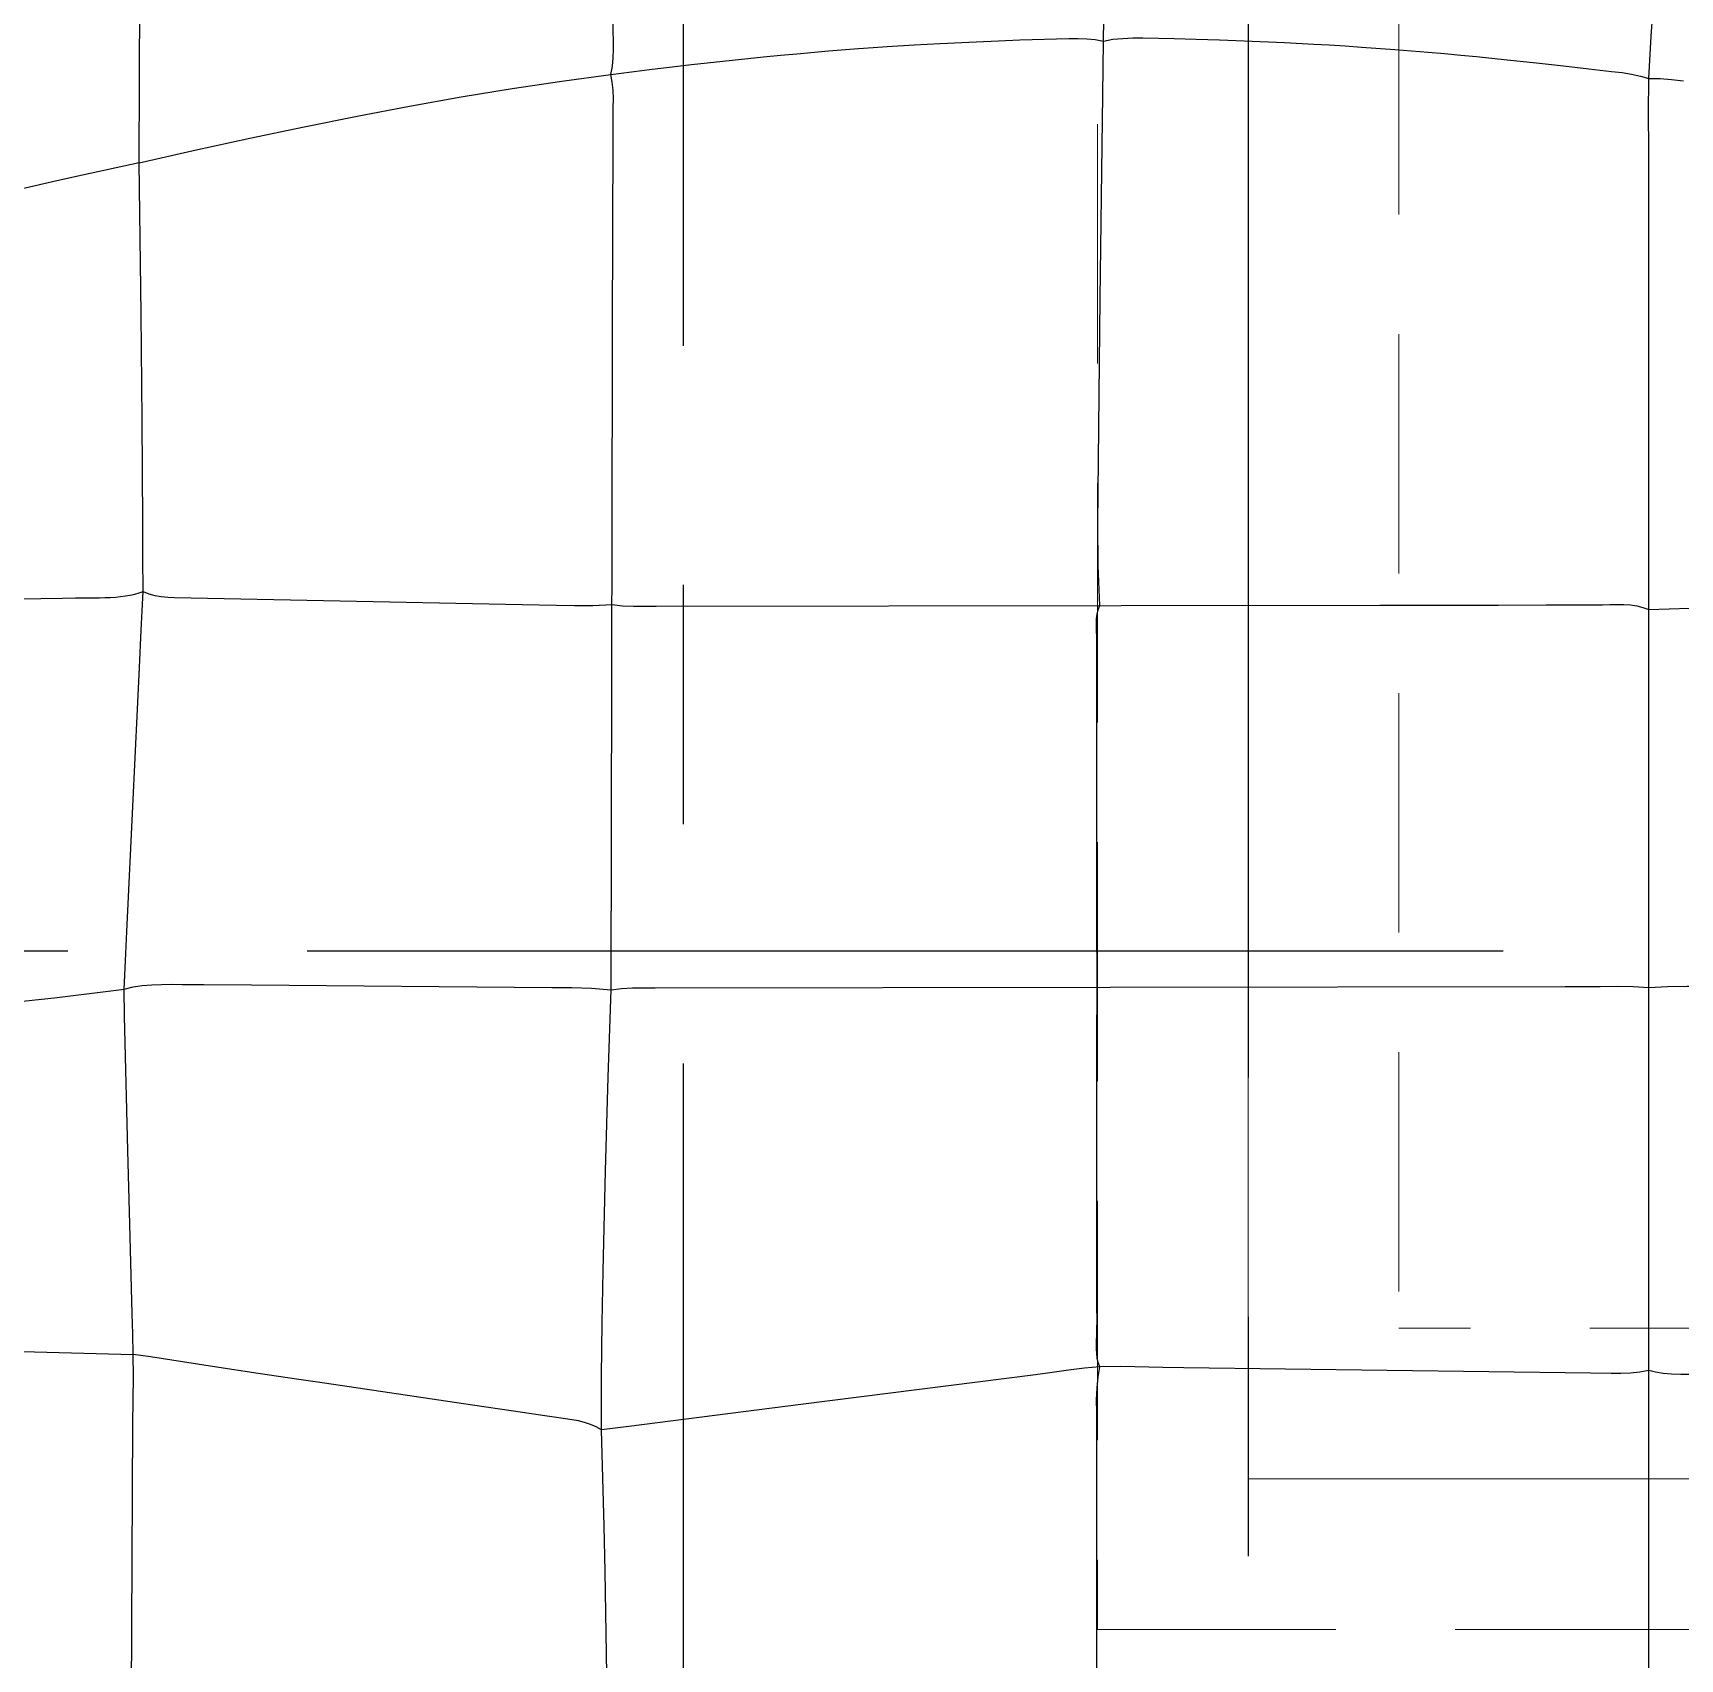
# Model space of a CAD drawing. Header units: inches. Extents: x 133169 to 134399, y -43543 to -42673.
# Drawn here: x 134142.25 to 134185.98, y -42869.09 to -42825.94 of the extents above; entities that cross this region are included whole.
import ezdxf

# ---------------------------------------------------------------- set-up
doc = ezdxf.new("R2010")
doc.units = ezdxf.units.IN
doc.header["$LTSCALE"] = 2
doc.header["$MEASUREMENT"] = 0
for name, pattern in [('ACAD_ISO08W100', [36, 24, -3, 6, -3]), ('CENTER', [50.8, 31.75, -6.35, 6.35, -6.35]), ('HIDDEN', [9.525, 6.35, -3.175])]:
    doc.linetypes.add(name, pattern=pattern)
for name, color, linetype in [('CAV-COR', 1, 'CONTINUOUS'), ('CL', 1, 'ACAD_ISO08W100'), ('DEFAULT_1', 7, 'CENTER')]:
    doc.layers.add(name, color=color, linetype=linetype)
doc.layers.add('WR', color=122, linetype='HIDDEN', lineweight=18)

# ---------------------------------------------------------------- blocks, each defined once
blk = doc.blocks.new('20160906.181043')
at = {"layer": 'WR', "linetype": 'HIDDEN', "ltscale": 0.5}
for p, q in [((-73, 0), (0, 0)), ((0, -59), (0, 0)), ((-48, -8), (-8, -8)), ((-8, -82), (-8, -8))]:
    blk.add_line(p, q, dxfattribs=at)
at = {"layer": 'WR', "linetype": 'CENTER', "ltscale": 0.3}
blk.add_line((-79, -4), (-4, -4), dxfattribs=at)
at = {"layer": 'WR', "linetype": 'CENTER', "ltscale": 0.5}
blk.add_line((-4, -88), (-4, -4), dxfattribs=at)

msp = doc.modelspace()

# ---------------------------------------------------------------- linework, layer by layer
at = {"layer": 'CAV-COR', "linetype": 'ByBlock'}
for p, q in [((134145.072, -42829.38), (134145.146, -42815.058)), ((134170.67, -42826.15), (134170.764, -42820.303)), ((134167.889, -42826.142), (134168.456, -42826.12)), ((134171.716, -42826.069), (134172.548, -42826.082)), ((134172.548, -42826.082), (134173.135, -42826.096)), ((134173.135, -42826.096), (134173.754, -42826.116)), ((134173.754, -42826.116), (134174.411, -42826.142)), ((134162.535, -42826.485), (134163.375, -42826.412)), ((134164.931, -42826.297), (134165.65, -42826.253)), ((134165.65, -42826.253), (134166.333, -42826.216)), ((134166.333, -42826.216), (134167.291, -42826.169)), ((134167.291, -42826.169), (134167.889, -42826.142)), ((134174.411, -42826.142), (134175.48, -42826.191)), ((134177.523, -42826.309), (134178.408, -42826.374)), ((134180.578, -42826.562), (134181.392, -42826.645)), ((134181.392, -42826.645), (134182.163, -42826.727)), ((134182.163, -42826.727), (134182.886, -42826.808)), ((134157.654, -42829.492), (134157.653, -42828.671)), ((134185.146, -42873.908), (134185.147, -42829.031)), ((134145.072, -42829.38), (134143.572, -42829.706)), ((134145.127, -42833.387), (134145.072, -42829.38)), ((134157.65, -42830.396), (134157.654, -42829.492)), ((134142.886, -42829.862), (134141.93, -42830.085)), ((134143.572, -42829.706), (134142.886, -42829.862)), ((134157.602, -42851.331), (134157.65, -42830.396)), ((134170.52, -42838.967), (134170.586, -42832.984)), ((134145.155, -42836.2), (134145.127, -42833.387)), ((134136.141, -42841.053), (134143.037, -42840.932)), ((134143.037, -42840.932), (134143.383, -42840.927)), ((134158.8, -42841.149), (134171.146, -42841.13)), ((134171.146, -42841.13), (134178.008, -42841.12)), ((134178.008, -42841.12), (134180.308, -42841.116)), ((134180.308, -42841.116), (134181.159, -42841.116)), ((134181.159, -42841.116), (134182.424, -42841.112)), ((134144.747, -42849.782), (134145.08, -42842.774)), ((134170.498, -42843.786), (134170.496, -42843.08)), ((134170.497, -42849.414), (134170.498, -42843.786)), ((134170.501, -42851.257), (134170.497, -42849.414)), ((134144.689, -42852.03), (134144.676, -42851.309)), ((134146.795, -42851.191), (134148.056, -42851.199)), ((134148.056, -42851.199), (134156.03, -42851.262)), ((134157.528, -42853.644), (134157.602, -42851.331)), ((134170.498, -42852.705), (134170.501, -42851.257)), ((134182.929, -42851.238), (134183.859, -42851.237)), ((134141.317, -42851.704), (134142.897, -42851.53)), ((134144.776, -42855.593), (134144.689, -42852.03)), ((134157.456, -42856.132), (134157.528, -42853.644)), ((134157.388, -42858.784), (134157.456, -42856.132)), ((134170.496, -42859.517), (134170.498, -42858.82)), ((134170.496, -42859.68), (134170.496, -42859.517)), ((134139.89, -42860.873), (134144.919, -42861.003)), ((134145.372, -42861.069), (134144.919, -42861.003)), ((134147.07, -42861.332), (134145.372, -42861.069)), ((134148.232, -42861.509), (134147.07, -42861.332)), ((134149.313, -42861.669), (134148.232, -42861.509)), ((134172.807, -42861.362), (134172.249, -42861.353)), ((134183.598, -42861.501), (134172.807, -42861.362)), ((134149.992, -42861.768), (134149.313, -42861.669)), ((134153.688, -42862.318), (134149.992, -42861.768)), ((134168.872, -42861.544), (134162.639, -42862.334)), ((134155.249, -42862.545), (134153.688, -42862.318)), ((134162.639, -42862.334), (134158.07, -42862.914)), ((134155.84, -42862.632), (134155.249, -42862.545)), ((134144.794, -42886.044), (134144.909, -42862.857)), ((134158.07, -42862.914), (134157.345, -42863.001)), ((134157.421, -42865.563), (134157.345, -42863.001)), ((134170.496, -42864.55), (134170.5, -42863.301)), ((134170.497, -42867.287), (134170.496, -42864.55)), ((134157.447, -42866.763), (134157.421, -42865.563)), ((134157.517, -42871.065), (134157.447, -42866.763)), ((134170.496, -42874.263), (134170.497, -42867.287))]:
    msp.add_line(p, q, dxfattribs=at)
for points in [[(134185.147, -42827.143), (134185.212, -42826.022), (134185.289, -42824.924), (134185.352, -42823.848), (134185.407, -42822.789)], [(134157.596, -42827.034), (134157.636, -42826.815), (134157.657, -42826.593), (134157.666, -42826.366), (134157.665, -42826.136), (134157.661, -42825.902), (134157.659, -42825.662), (134157.66, -42825.416)], [(134168.456, -42826.12), (134169.755, -42826.082), (134169.996, -42826.08), (134170.229, -42826.087), (134170.454, -42826.11), (134170.67, -42826.15)], [(134170.67, -42826.15), (134170.925, -42826.104), (134171.185, -42826.078), (134171.448, -42826.069), (134171.716, -42826.069)], [(134159.734, -42826.776), (134161.651, -42826.571), (134162.099, -42826.526), (134162.535, -42826.485)], [(134163.375, -42826.412), (134164.173, -42826.35), (134164.556, -42826.322), (134164.931, -42826.297)], [(134170.586, -42832.984), (134170.652, -42827.576), (134170.67, -42826.15)], [(134175.48, -42826.191), (134176.257, -42826.231), (134176.667, -42826.254), (134177.092, -42826.28), (134177.523, -42826.309)], [(134178.408, -42826.374), (134179.291, -42826.445), (134179.729, -42826.483), (134180.158, -42826.521), (134180.578, -42826.562)], [(134157.596, -42827.034), (134158.693, -42826.898), (134159.221, -42826.835), (134159.734, -42826.776)], [(134182.886, -42826.808), (134183.554, -42826.887), (134184.16, -42826.955)], [(134184.16, -42826.955), (134184.437, -42826.989), (134184.693, -42827.03), (134184.93, -42827.081), (134185.147, -42827.143)], [(134145.072, -42829.38), (134146.553, -42829.047), (134148.011, -42828.728), (134149.451, -42828.424), (134150.864, -42828.14), (134152.254, -42827.874), (134153.623, -42827.631), (134154.973, -42827.41), (134156.295, -42827.212), (134157.596, -42827.034)], [(134157.653, -42828.671), (134157.653, -42828.413), (134157.656, -42828.163), (134157.66, -42827.919), (134157.662, -42827.682), (134157.655, -42827.455), (134157.634, -42827.239), (134157.596, -42827.034)], [(134185.147, -42829.031), (134185.144, -42828.064), (134185.147, -42827.143)], [(134185.147, -42827.143), (134185.446, -42827.147), (134185.754, -42827.171), (134186.069, -42827.21)], [(134145.181, -42840.758), (134145.174, -42839.838), (134145.17, -42838.916), (134145.155, -42836.2)], [(134170.575, -42841.131), (134170.527, -42840.067), (134170.52, -42838.967)], [(134143.383, -42840.927), (134143.71, -42840.924), (134144.018, -42840.922)], [(134144.018, -42840.922), (134144.165, -42840.919), (134144.308, -42840.914), (134144.447, -42840.906), (134144.581, -42840.893), (134144.71, -42840.876), (134144.835, -42840.855), (134144.955, -42840.827), (134145.07, -42840.795), (134145.181, -42840.758)], [(134145.08, -42842.774), (134145.128, -42841.781), (134145.181, -42840.758)], [(134145.181, -42840.758), (134145.332, -42840.82), (134145.491, -42840.864), (134145.658, -42840.893), (134145.832, -42840.909), (134146.012, -42840.918), (134155.244, -42841.102)], [(134155.244, -42841.102), (134156.153, -42841.121), (134156.629, -42841.128), (134157.12, -42841.126), (134157.626, -42841.099)], [(134157.626, -42841.099), (134157.905, -42841.135), (134158.194, -42841.15), (134158.493, -42841.151), (134158.8, -42841.149)], [(134170.486, -42841.739), (134170.485, -42841.609), (134170.49, -42841.483), (134170.506, -42841.361), (134170.534, -42841.244), (134170.575, -42841.131)], [(134182.424, -42841.112), (134182.882, -42841.112), (134183.315, -42841.115)], [(134183.315, -42841.115), (134183.523, -42841.115), (134183.726, -42841.114), (134183.922, -42841.11), (134184.115, -42841.105), (134184.301, -42841.101), (134184.483, -42841.103), (134184.658, -42841.115), (134184.828, -42841.139), (134184.991, -42841.179), (134185.147, -42841.236)], [(134185.147, -42841.236), (134186.766, -42841.18), (134188.395, -42841.131), (134190.035, -42841.088), (134191.676, -42841.051), (134193.332, -42841.016)], [(134170.5, -42842.445), (134170.5, -42842.296), (134170.499, -42842.151), (134170.496, -42842.01), (134170.486, -42841.739)], [(134170.496, -42843.08), (134170.496, -42842.915), (134170.497, -42842.754), (134170.5, -42842.445)], [(134144.676, -42851.309), (134144.708, -42850.56), (134144.747, -42849.782)], [(134142.897, -42851.53), (134143.322, -42851.481), (134143.76, -42851.427), (134144.676, -42851.309)], [(134144.676, -42851.309), (134144.911, -42851.249), (134145.155, -42851.212), (134145.408, -42851.192), (134145.67, -42851.184), (134145.939, -42851.182), (134146.216, -42851.184), (134146.795, -42851.191)], [(134156.03, -42851.262), (134156.557, -42851.269), (134157.081, -42851.286), (134157.602, -42851.331)], [(134157.602, -42851.331), (134157.88, -42851.292), (134158.169, -42851.275), (134158.467, -42851.272), (134158.774, -42851.274), (134182.929, -42851.238)], [(134183.859, -42851.237), (134184.304, -42851.233), (134184.733, -42851.24), (134185.147, -42851.27)], [(134185.147, -42851.27), (134185.648, -42851.238), (134186.164, -42851.232), (134186.693, -42851.233)], [(134170.498, -42858.82), (134170.497, -42857.627), (134170.498, -42852.705)], [(134144.886, -42859.922), (134144.826, -42857.551), (134144.776, -42855.593)], [(134157.345, -42863.001), (134157.346, -42861.57), (134157.366, -42860.162), (134157.388, -42858.784)], [(134170.498, -42860.437), (134170.5, -42860.293), (134170.501, -42860.146), (134170.496, -42859.68)], [(134144.919, -42861.003), (134144.904, -42860.461), (134144.886, -42859.922)], [(134170.575, -42861.333), (134170.535, -42861.218), (134170.509, -42861.099), (134170.494, -42860.975), (134170.489, -42860.846), (134170.49, -42860.714), (134170.498, -42860.437)], [(134144.909, -42862.857), (134144.921, -42861.593), (134144.919, -42861.003)], [(134170.575, -42861.333), (134170.166, -42861.366), (134169.746, -42861.421), (134169.314, -42861.484), (134168.872, -42861.544)], [(134170.5, -42863.301), (134170.498, -42862.917), (134170.492, -42862.549), (134170.491, -42862.205), (134170.502, -42861.888), (134170.529, -42861.597), (134170.575, -42861.333)], [(134172.249, -42861.353), (134171.136, -42861.326), (134170.575, -42861.333)], [(134185.147, -42861.426), (134184.909, -42861.474), (134184.662, -42861.5), (134184.407, -42861.511), (134184.145, -42861.511), (134183.598, -42861.501)], [(134186.822, -42861.541), (134186.532, -42861.539), (134186.257, -42861.539), (134185.996, -42861.538), (134185.754, -42861.529), (134185.533, -42861.508), (134185.33, -42861.473), (134185.147, -42861.426)], [(134156.391, -42862.71), (134156.028, -42862.659), (134155.84, -42862.632)], [(134157.345, -42863.001), (134157.204, -42862.922), (134157.055, -42862.859), (134156.899, -42862.808), (134156.735, -42862.768), (134156.566, -42862.737), (134156.391, -42862.71)]]:
    msp.add_lwpolyline(points, dxfattribs=at)
at = {"layer": 'CL', "color": 7, "linetype": 'CENTER', "ltscale": 0.5}
msp.add_line((134174.511, -42720.306), (134174.511, -43120.306), dxfattribs=at)
at = {"layer": 'DEFAULT_1', "color": 2, "linetype": 'CENTER', "ltscale": 0.5}
for p, q in [((134159.511, -42802.484), (134159.511, -42898.127)), ((134232.081, -42850.306), (134124.693, -42850.306))]:
    msp.add_line(p, q, dxfattribs=at)

# ---------------------------------------------------------------- block references
at = {"layer": 'WR', "linetype": 'ByBlock', "rotation": 180}
msp.add_blockref('20160906.181043', (134170.511, -42868.306), dxfattribs=at)

doc.saveas('drawing.dxf')
